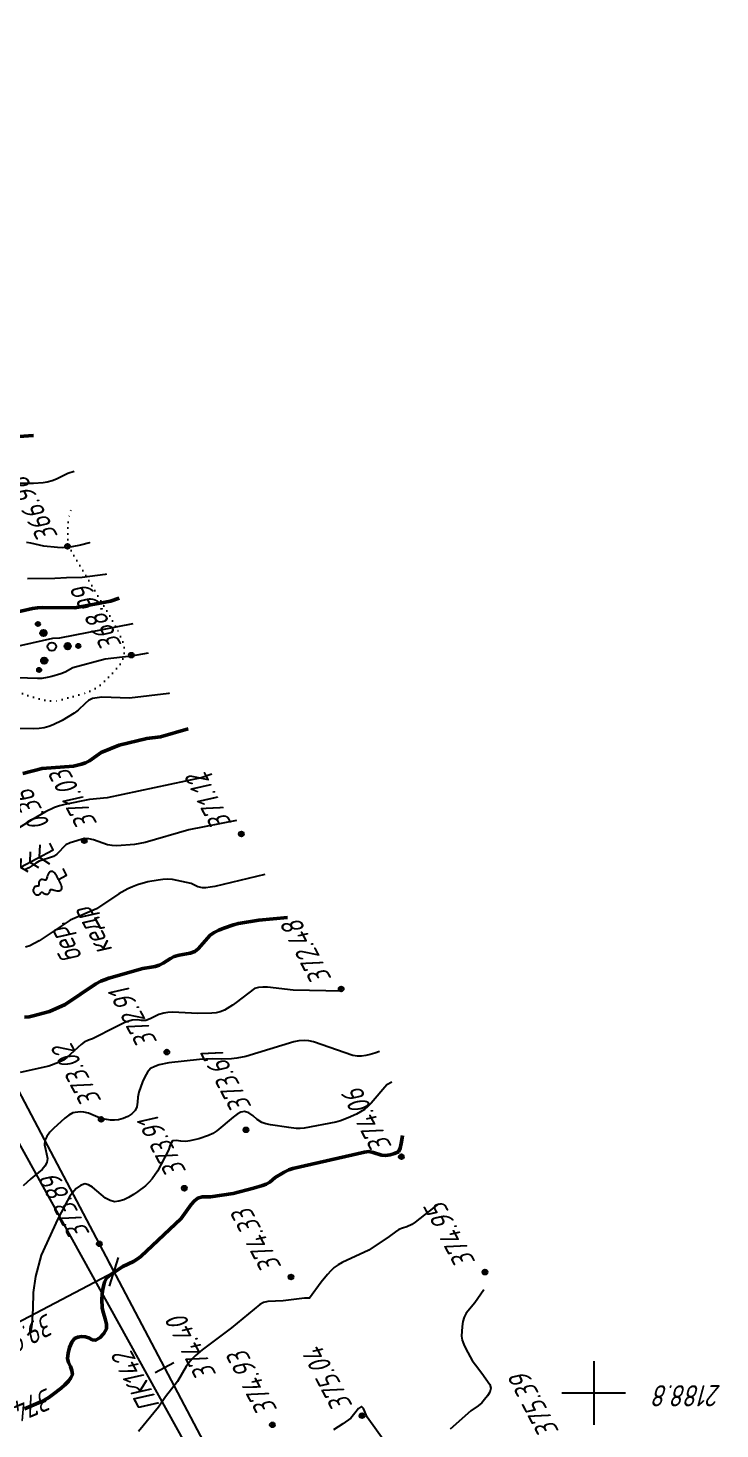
# Model space of a CAD drawing. Extents: x 1517348 to 1518464, y 2188576 to 2190606.
# Drawn here: x 1518293.5 to 1518423.8, y 2188793.2 to 2189057.1 of the extents above; entities that cross this region are included whole.
import ezdxf
from ezdxf.enums import TextEntityAlignment as Align

# ---------------------------------------------------------------- set-up
doc = ezdxf.new("R2010")
doc.units = 0
doc.linetypes.add('ИИDot', pattern=[1, 0, -1])
for name, color, linetype, lineweight in [('ИИ_ГЕОСЕТКА_025', 3, 'Continuous', 25), ('ИИ_КОНТУР_025', 7, 'ИИDot', 25), ('ИИ_ОТМЕТКА_025', 7, 'Continuous', 25), ('ИИ_ПИКЕТАЖ_025', 7, 'Continuous', 25), ('ИИ_РАЗМЕР_025', 7, 'Continuous', 25), ('ИИ_РЕЛЬЕФ_025', 34, 'Continuous', 25), ('ИИ_РЕЛЬЕФ_050', 34, 'Continuous', 50), ('ИИ_ТРАССА_ТРУБ_025', 7, 'Continuous', 25), ('ИИ_УГОДЬЯ_025', 7, 'Continuous', 25)]:
    doc.layers.add(name, color=color, linetype=linetype, lineweight=lineweight)
doc.styles.add('VNIPISIMPLEXCUR', font='simplex.shx', dxfattribs={"width": 0.8, "oblique": 15})
doc.dimstyles.new('ИИ-2000-м-dm$0', dxfattribs={"dimscale": 2, "dimtxt": 2.5, "dimasz": 2.5, "dimexe": 1.25, "dimexo": 0, "dimgap": 1, "dimtad": 1, "dimtoh": 1, "dimzin": 1, "dimdsep": 46, "dimtxsty": 'VNIPISIMPLEXCUR', "dimblk": 'OBLIQUE', "dimcen": 2.5, "dimaunit": 1, "dimadec": 4, "dimazin": 0, "dimtfac": 1, "dimtmove": 1, "dimatfit": 2, "dimfxl": 1, "dimarcsym": 0})
doc.dimstyles.new('ИИ-2000-м-dm$2', dxfattribs={"dimscale": 2, "dimtxt": 2.5, "dimasz": 2.5, "dimexe": 1.25, "dimexo": 0, "dimgap": 1, "dimtad": 2, "dimtoh": 1, "dimzin": 1, "dimdsep": 46, "dimtxsty": 'VNIPISIMPLEXCUR', "dimcen": 2.5, "dimaunit": 1, "dimazin": 0, "dimtfac": 1, "dimtmove": 1, "dimatfit": 2, "dimfxl": 1, "dimarcsym": 0})

# ---------------------------------------------------------------- blocks, each defined once
blk = doc.blocks.new('PICKET')
at = {"color": 0, "linetype": 'Continuous', "lineweight": 25}
for p, q in [((-0.2299999999999898, 0), (0.2299999999999898, 0)), ((0, 0.2299999999999898), (0, -0.2299999999999898))]:
    blk.add_line(p, q, dxfattribs=at)
blk.add_circle((0, 0), 0.23, dxfattribs=at)
at = {"color": 0, "linetype": 'Continuous', "style": 'VNIPISIMPLEXCUR', "oblique": 15, "width": 0.8}
blk.add_attdef('OTMETKA', (1.25, 0.3000000000000114), '', height=2, dxfattribs=at)
at = {"color": 8, "linetype": 'Continuous', "style": 'VNIPISIMPLEXCUR', "oblique": 15, "width": 0.8, "flags": 1}
blk.add_attdef('NOMER', (1.25, -2.699999999999989), '', height=2, dxfattribs=at)
blk = doc.blocks.new('ИИ053952')
at = {"linetype": 'Continuous', "lineweight": 25}
h = blk.add_hatch(color=0, dxfattribs=at)
edge = h.paths.add_edge_path()
edge.add_arc((-1.308630616908658, 2.130137532763825), 0.2, 0, 360)
h = blk.add_hatch(color=0, dxfattribs=at)
edge = h.paths.add_edge_path()
edge.add_arc((-0.7851783701452177, 1.278082519658284), 0.3, 0, 360)
h = blk.add_hatch(color=0, dxfattribs=at)
edge = h.paths.add_edge_path()
edge.add_arc((1.499441115229502, 0.04094315521868452), 0.3, 0, 360)
h = blk.add_hatch(color=0, dxfattribs=at)
edge = h.paths.add_edge_path()
edge.add_arc((2.49906852538254, 0.06823859203112193), 0.2, 0, 360)
h = blk.add_hatch(color=0, dxfattribs=at)
edge = h.paths.add_edge_path()
edge.add_arc((-0.7142627450842838, -1.319025674876968), 0.3, 0, 360)
h = blk.add_hatch(color=0, dxfattribs=at)
edge = h.paths.add_edge_path()
edge.add_arc((-1.190437908473882, -2.198376124794947), 0.2, 0, 360)
at = {"color": 0, "linetype": 'Continuous', "lineweight": 25}
for centre, radius in [((-1.308630616908658, 2.130137532763825), 0.2), ((-0.7851783701452177, 1.278082519658284), 0.3), ((0, 0), 0.4), ((1.499441115229502, 0.04094315521868452), 0.3), ((2.49906852538254, 0.06823859203112193), 0.2), ((-0.7142627450842838, -1.319025674876968), 0.3), ((-1.190437908473882, -2.198376124794947), 0.2)]:
    blk.add_circle(centre, radius, dxfattribs=at)
blk = doc.blocks.new('ИИ15001')
at = {"color": 0, "linetype": 'Continuous', "lineweight": 25}
blk.add_lwpolyline([(0, 1), (0, -1)], dxfattribs=at)
at = {"color": 0, "linetype": 'Continuous', "lineweight": 25, "style": 'VNIPISIMPLEXCUR', "oblique": 15, "width": 0.8}
blk.add_attdef('STATIONING', text='', height=2, dxfattribs=at).set_placement((0, 2), align=Align.CENTER)
at = {"color": 7, "linetype": 'Continuous', "lineweight": 25, "style": 'VNIPISIMPLEXCUR', "oblique": 15, "width": 0.8}
blk.add_attdef('HEIGHT', text='', height=2, dxfattribs=at).set_placement((0, -2), align=Align.TOP_CENTER)
blk = doc.blocks.new('ИИ053673А')
at = {"color": 0, "linetype": 'Continuous'}
blk.add_lwpolyline([(-1.349999999999966, 0.8750000000000284), (-1.220743217741159, 0.8756080887553992), (-1.00840020926077, 0.8782168807356356), (-0.8711916736365879, 0.8823746595689954), (-0.7356120939809045, 0.8906418129354279), (-0.623781048997472, 0.9067127492079408), (-0.5339249785259597, 0.9396175526892137), (-0.4442209673791808, 0.9996045198906813), (-0.3935774442817603, 1.070600264657173), (-0.3672361492490666, 1.151426594254559), (-0.3587897011553594, 1.231118472896327), (-0.3639299779769374, 1.294854392530993), (-0.3865168198930462, 1.378953432607318), (-0.4176789241068661, 1.445168600270307), (-0.4663440326780517, 1.515700676288759), (-0.5515436973380474, 1.610387730445467), (-0.6312615920025166, 1.692069664750392), (-0.7039012657447756, 1.766189593297327), (-0.7750506381673006, 1.841836455280827), (-0.8136670041352829, 1.889244753246885), (-0.8385640379490837, 1.929006643158857), (-0.8493633189428067, 1.967097262830549), (-0.8460485345570135, 1.991800742639469), (-0.8324477736436791, 2.01711514844618), (-0.8046255333663908, 2.049165111846548), (-0.7422204721092385, 2.115146318508522), (-0.670753319094274, 2.198204465518558), (-0.6176333072625653, 2.29000879391063), (-0.6047103795089299, 2.372132914612564), (-0.6137976869348165, 2.443568953883812), (-0.6411487135517007, 2.515301334592777), (-0.6783185089537653, 2.575456647107586), (-0.7168619073056846, 2.616981879101786), (-0.7537457310231162, 2.6459710991723), (-0.8022129916229233, 2.677633313849356), (-0.8548133724596312, 2.709259718047491), (-0.9415994938321148, 2.760079965589028), (-0.9867534425580402, 2.789113777764726), (-1.013958681893314, 2.812137531771413), (-1.026473864200142, 2.830795738574494), (-1.028979014269908, 2.845815753700549), (-1.025153031259691, 2.865486526086386), (-1.014755251772357, 2.889736235544291), (-0.9967374489532119, 2.927970005041431), (-0.9783288886537775, 2.967967027527294), (-0.9504992634967664, 3.034010410717542), (-0.936875881059251, 3.103270628392579), (-0.9383145236887742, 3.189856887864835), (-0.9520333069894207, 3.246864065597094), (-0.9872615009429069, 3.319179072215377), (-1.029658859829141, 3.376830963065402), (-1.065733125456546, 3.413852693615951), (-1.103799356345604, 3.444124517134014), (-1.168607927120348, 3.475881346327668), (-1.224726476009124, 3.489262622025706), (-1.279653464620679, 3.496363185705718), (-1.349999999999994, 3.5), (-1.420346535379309, 3.496363185705718), (-1.475273523990865, 3.489262622025706), (-1.53139207287964, 3.475881346327668), (-1.596200643654385, 3.444124517134014), (-1.634266874543442, 3.413852693615951), (-1.670341140170848, 3.376830963065402), (-1.712738499057082, 3.319179072215377), (-1.747966693010568, 3.246864065597094), (-1.761685476311214, 3.189856887864835), (-1.763124118940738, 3.103270628392579), (-1.749500736503222, 3.034010410717542), (-1.721671111346211, 2.967967027527294), (-1.703262551046777, 2.927970005041431), (-1.685244748227632, 2.889736235544291), (-1.674846968740297, 2.865486526086386), (-1.671020985730081, 2.845815753700549), (-1.673526135799847, 2.830795738574494), (-1.686041318106675, 2.812137531771413), (-1.713246557441948, 2.789113777764726), (-1.758400506167874, 2.760079965589028), (-1.845186627540357, 2.709259718047491), (-1.897787008377065, 2.677633313849356), (-1.946254268976872, 2.6459710991723), (-1.983138092694304, 2.616981879101786), (-2.021681491046223, 2.575456647107586), (-2.058851286448288, 2.515301334592777), (-2.086202313065172, 2.443568953883812), (-2.095289620491059, 2.372132914612564), (-2.082366692737423, 2.29000879391063), (-2.029246680905715, 2.198204465518558), (-1.95777952789075, 2.115146318508522), (-1.895374466633598, 2.049165111846548), (-1.86755222635631, 2.01711514844618), (-1.853951465442975, 1.991800742639469), (-1.850636681057182, 1.967097262830549), (-1.861435962050905, 1.929006643158857), (-1.886332995864706, 1.889244753246885), (-1.924949361832688, 1.841836455280827), (-1.996098734255213, 1.766189593297327), (-2.068738407997472, 1.692069664750392), (-2.148456302661941, 1.610387730445467), (-2.233655967321937, 1.515700676288759), (-2.282321075893122, 1.445168600270307), (-2.313483180106942, 1.378953432607318), (-2.336070022023051, 1.294854392530993), (-2.341210298844629, 1.231118472896327), (-2.332763850750922, 1.151426594254559), (-2.306422555718228, 1.070600264657173), (-2.255779032620808, 0.9996045198906813), (-2.166075021474029, 0.9396175526892137), (-2.076218951002517, 0.9067127492079408), (-1.964387906019084, 0.8906418129354279), (-1.828808326363401, 0.8823746595689954), (-1.691599790739218, 0.8782168807356356), (-1.47925678225883, 0.8756080887553992)], close=True, dxfattribs=at)
for points in [[(2.049999999999997, 3.095854811567278), (1.350000000000009, 3.5), (0.6500000000000199, 3.095854811567278)], [(1.350000000000009, 3.5), (1.350000000000009, 0), (2.049999999999997, 0)], [(2.350000000000009, 0.9226497308103774), (1.350000000000009, 1.5), (0.3500000000000085, 0.9226497308103774)], [(2.200000000000003, 2.009252271188814), (1.350000000000009, 2.5), (0.5000000000000142, 2.009252271188814)], [(-1.349999999999994, 0.8750000000000284), (-1.349999999999994, 0), (-0.6500000000000057, 0)]]:
    blk.add_lwpolyline(points, dxfattribs=at)
at = {"color": 0, "linetype": 'Continuous', "style": 'VNIPISIMPLEXCUR', "oblique": 15, "width": 0.8}
blk.add_attdef('RACE1', text='', height=2, dxfattribs=at).set_placement((-3.25, 2.25), align=Align.RIGHT)
blk.add_attdef('HEIGHT', (3, 2), '', height=2, dxfattribs=at)
blk.add_attdef('DISTANCE', text='', height=2, dxfattribs=at).set_placement((9.5, 1.75), align=Align.MIDDLE_LEFT)
blk.add_attdef('THICKNESS', text='', height=2, dxfattribs=at).set_placement((3, 1.5), align=Align.TOP_LEFT)
blk.add_attdef('RACE2', text='', height=2, dxfattribs=at).set_placement((-3.25, 1.25), align=Align.TOP_RIGHT)
blk = doc.blocks.new('*D23')
at = {"layer": 'Defpoints', "color": 0, "transparency": 16777216}
for p in [(1517433.621501465, 2190485.815147317), (1517814.440990922, 2189993.765485427), (1517710.22396593, 2189950.843444816), (1517583.524995303, 2189878.794785678), (1518412.378345602, 2188627.849851612)]:
    blk.add_point(p, dxfattribs=at)
at = {"layer": 'ИИ_РАЗМЕР_025', "color": 0, "lineweight": -2, "transparency": 16777216}
for p, q in [((1517701.869198599, 2189947.558260646), (1517694.819576247, 2189960.940495218)), ((1517709.197025908, 2189948.667662895), (1517701.869198599, 2189947.558260646))]:
    blk.add_line(p, q, dxfattribs=at)
blk.add_arc((1517718.097446287, 2189945.797025238), 9.351900528215149, 142.4771374304417, 181.7709000662602, dxfattribs=at)
at = {"layer": 'ИИ_РАЗМЕР_025', "color": 0, "transparency": 16777216}
for points in [[(1517710.250687985, 2189952.002795828), (1517711.11002611, 2189950.983327453), (1517713.738762169, 2189954.071076014)], [(1517709.396538201, 2189945.670653224), (1517708.103486539, 2189945.345391518), (1517709.725797489, 2189941.628867385)]]:
    blk.add_solid(points, dxfattribs=at)
at = {"layer": 'ИИ_РАЗМЕР_025', "color": 0, "transparency": 16777216, "insert": (1517695.120068084, 2189953.115974297), "char_height": 4, "attachment_point": 5, "rotation": 117.77979618591773, "style": 'VNIPISIMPLEXCUR'}
blk.add_mtext("88°41'", dxfattribs=at)
blk = doc.blocks.new('_Oblique')
at = {"color": 0, "linetype": 'ByBlock', "lineweight": -2}
blk.add_line((-0.5, -0.5), (0.5, 0.5), dxfattribs=at)
blk = doc.blocks.new('*D26')
at = {"layer": 'Defpoints', "color": 0, "transparency": 16777216}
for p in [(1518309.66557133, 2188822.828585264), (1518309.66557133, 2188822.828585264), (1518274.295508805, 2188804.196003237)]:
    blk.add_point(p, dxfattribs=at)
at = {"layer": 'ИИ_РАЗМЕР_025', "color": 0, "lineweight": -2, "transparency": 16777216}
for p, q in [((1518274.295508804, 2188804.196003238), (1518309.665571329, 2188822.828585264)), ((1518309.66557133, 2188822.828585264), (1518308.50038461, 2188825.040448712)), ((1518274.295508805, 2188804.196003237), (1518273.130322085, 2188806.407866686))]:
    blk.add_line(p, q, dxfattribs=at)
at = {"layer": 'ИИ_РАЗМЕР_025', "color": 0, "lineweight": -2, "transparency": 16777216, "xscale": 4, "yscale": 4, "zscale": 4}
for p, rotation in [((1518309.665571329, 2188822.828585264), 27.77979618591773), ((1518274.295508804, 2188804.196003238), 207.7797961859177)]:
    blk.add_blockref('_Oblique', p, dxfattribs=dict(at, rotation=rotation))
at = {"layer": 'ИИ_РАЗМЕР_025', "color": 0, "transparency": 16777216, "insert": (1518293.37876413, 2188810.858058114), "char_height": 4, "attachment_point": 5, "rotation": 207.77979618591772, "style": 'VNIPISIMPLEXCUR'}
blk.add_mtext('39.98', dxfattribs=at)
blk = doc.blocks.new('*D27')
at = {"layer": 'Defpoints', "color": 0, "transparency": 16777216}
for p in [(1517483.755288702, 2190304.733100993), (1518396.803185446, 2188657.416037757), (1518396.803185446, 2188657.416037757)]:
    blk.add_point(p, dxfattribs=at)
at = {"layer": 'ИИ_РАЗМЕР_025', "color": 0, "lineweight": -2, "transparency": 16777216}
for p, q in [((1517483.755288702, 2190304.733100992), (1517481.568697301, 2190303.521152955)), ((1517483.755288702, 2190304.733100992), (1518396.803185446, 2188657.416037756)), ((1518396.803185446, 2188657.416037756), (1518394.616594044, 2188656.20408972))]:
    blk.add_line(p, q, dxfattribs=at)
at = {"layer": 'ИИ_РАЗМЕР_025', "color": 0, "lineweight": -2, "transparency": 16777216, "xscale": 4, "yscale": 4, "zscale": 4}
for p, rotation in [((1517483.755288702, 2190304.733100992), 118.9980081626661), ((1518396.803185446, 2188657.416037756), 298.9980081626661)]:
    blk.add_blockref('_Oblique', p, dxfattribs=dict(at, rotation=rotation))
at = {"layer": 'ИИ_РАЗМЕР_025', "color": 0, "transparency": 16777216, "insert": (1517937.655327392, 2189479.620231731), "char_height": 4, "attachment_point": 5, "rotation": 118.9980081626661, "style": 'VNIPISIMPLEXCUR'}
blk.add_mtext('1883.43', dxfattribs=at)
blk = doc.blocks.new('ИИ05012')
at = {"color": 0, "linetype": 'Continuous', "lineweight": 25, "flags": 128}
for points in [[(0, 3), (0, -3)], [(-3, 0), (3, 0)]]:
    blk.add_lwpolyline(points, dxfattribs=at)

msp = doc.modelspace()

# ---------------------------------------------------------------- linework, layer by layer
at = {"layer": 'ИИ_КОНТУР_025', "linetype": 'ИИDot', "flags": 128}
msp.add_lwpolyline([(1518124.968804215, 2188958.889927783), (1518128.530484964, 2188958.862424457), (1518131.596609266, 2188958.66089516), (1518132.881358534, 2188958.495353237), (1518135.065792162, 2188958.092294644), (1518136.188598245, 2188957.96993757), (1518137.368984127, 2188957.919555246), (1518138.606949808, 2188957.941147671), (1518139.902495288, 2188958.034714845), (1518141.255620566, 2188958.200256767), (1518144.134610522, 2188958.747264858), (1518146.941625729, 2188959.510197197), (1518148.204782571, 2188959.945644427), (1518149.374372241, 2188960.417079032), (1518150.450394737, 2188960.924501012), (1518151.432850059, 2188961.467910366), (1518152.321738208, 2188962.047307095), (1518153.901583945, 2188963.256482875), (1518154.758083457, 2188963.77110233), (1518155.686557718, 2188964.206549561), (1518156.687006727, 2188964.562824568), (1518157.759430486, 2188964.839927351), (1518158.903828993, 2188965.03785791), (1518160.120202249, 2188965.156616246), (1518162.704095734, 2188965.246584682), (1518163.942061415, 2188965.397731655), (1518165.122447297, 2188965.649643276), (1518166.245253379, 2188966.002319545), (1518167.310479663, 2188966.455760464), (1518168.318126147, 2188967.00996603), (1518169.268192832, 2188967.664936245), (1518172.978491137, 2188970.903799945), (1518175.313291948, 2188973.177039535), (1518178.087497654, 2188976.05076626), (1518180.125493339, 2188978.311829897), (1518181.847908554, 2188979.558896973), (1518184.72012988, 2188979.767261526), (1518186.417509363, 2188979.936721356), (1518187.936524024, 2188980.131193797), (1518189.363987173, 2188980.095002805), (1518190.991485529, 2188979.939553291), (1518194.459354942, 2188979.907841031), (1518197.79898329, 2188979.93663093), (1518199.591154537, 2188979.853859968), (1518201.397720734, 2188979.605547085), (1518203.218681881, 2188979.191692279), (1518205.054037977, 2188978.61229555), (1518206.903789024, 2188977.8673569), (1518208.76793502, 2188976.956876326), (1518210.646475966, 2188975.88085383), (1518212.539411861, 2188974.639289412), (1518214.378366695, 2188973.311355295), (1518216.094964456, 2188971.976223703), (1518217.689205144, 2188970.633894637), (1518219.161088759, 2188969.284368095), (1518220.5106153, 2188967.927644079), (1518221.737784769, 2188966.563722588), (1518222.842597164, 2188965.192603621), (1518223.825052486, 2188963.81428718), (1518224.645564624, 2188962.443168214), (1518225.264547464, 2188961.093641672), (1518225.682001007, 2188959.765707555), (1518225.897925254, 2188958.459365863), (1518225.912320204, 2188957.174616595), (1518225.725185857, 2188955.911459752), (1518225.336522213, 2188954.669895334), (1518224.746329272, 2188953.449923341), (1518222.835399689, 2188949.951950545), (1518221.248356476, 2188946.713086845), (1518220.37026454, 2188944.697793877), (1518220.039180695, 2188943.754924667), (1518219.852046348, 2188942.884030205), (1518219.808861499, 2188942.085110492), (1518219.909626147, 2188941.358165529), (1518220.154340293, 2188940.703195313), (1518220.543003937, 2188940.120199848), (1518221.075617079, 2188939.609179131), (1518221.752179719, 2188939.170133162), (1518222.569093118, 2188938.828253105), (1518223.522758541, 2188938.608730121), (1518224.613175987, 2188938.51156421), (1518225.840345455, 2188938.536755372), (1518227.204266947, 2188938.684303607), (1518228.704940461, 2188938.954208916), (1518230.342365998, 2188939.346471297), (1518233.948300917, 2188940.451283692), (1518237.547038361, 2188941.718039273), (1518241.059406107, 2188943.099954451), (1518244.485404154, 2188944.597029228), (1518252.499792442, 2188948.498060618), (1518259.384928164, 2188951.999175551), (1518261.058543494, 2188952.21365261), (1518262.462129683, 2188952.24056359), (1518263.615134966, 2188952.081888079), (1518265.173256713, 2188951.623421915), (1518266.88434241, 2188950.889076456), (1518268.983180024, 2188949.75179566), (1518271.547587679, 2188948.166265821), (1518273.528589311, 2188946.773540586), (1518275.453562314, 2188945.244874696), (1518278.237191452, 2188942.747298757), (1518284.17797333, 2188937.011582799), (1518285.312324923, 2188936.022681623), (1518286.45823801, 2188935.113745494), (1518287.61571259, 2188934.284774411), (1518288.784748663, 2188933.535768373), (1518289.965346229, 2188932.866727383), (1518291.157505289, 2188932.277651439), (1518292.361225842, 2188931.768540542), (1518294.61658976, 2188930.984882934), (1518296.544676316, 2188930.510423607), (1518297.385990582, 2188930.3891433), (1518298.145485508, 2188930.345162563), (1518298.823161094, 2188930.378481396), (1518299.970851318, 2188930.638367987), (1518304.152078084, 2188931.837844488), (1518305.480751143, 2188932.365613909), (1518306.58530969, 2188932.989341156), (1518307.563581337, 2188933.769444375), (1518309.171505034, 2188935.361637367), (1518310.576660173, 2188936.965825403), (1518310.951961178, 2188937.531356137), (1518311.245443055, 2188938.099552385), (1518311.457105803, 2188938.670414147), (1518311.586949424, 2188939.243941423), (1518311.634973917, 2188939.820134214), (1518311.601179281, 2188940.398992519), (1518311.485565518, 2188940.980516339), (1518311.261017303, 2188941.653257327), (1518310.403771549, 2188943.538045777), (1518309.002326695, 2188946.141909523), (1518305.879786104, 2188951.395971322), (1518302.156862522, 2188957.595627971), (1518301.014170647, 2188959.772132169), (1518300.947463986, 2188960.026540562), (1518300.946018661, 2188963.517632398), (1518301.228234189, 2188965.169223882), (1518301.702876848, 2188966.678828406)], dxfattribs=at)
at = {"layer": 'ИИ_РЕЛЬЕФ_025'}
for points, elevation in [([(1518302.171630769, 2188973.550869231), (1518300.96408, 2188973.17208), (1518298.793185577, 2188972.148175), (1518297.993542225, 2188971.842013642), (1518297.060878084, 2188971.597347823), (1518296.287830624, 2188971.472279234), (1518294.504045561, 2188971.33202626), (1518286.136437908, 2188971.340784314)], 366.5), ([(1518305.12634498, 2188960.180089707), (1518305.033385307, 2188960.149052163), (1518303.312531034, 2188959.681338227), (1518301.708018337, 2188959.359316639), (1518300.949390079, 2188959.252940476), (1518299.949917978, 2188959.193815254), (1518299.031804202, 2188959.236573517), (1518296.416934286, 2188959.539505714), (1518293.988154581, 2188960.084754479), (1518293.186475023, 2188960.175710273)], 367), ([(1518308.244988019, 2188954.259997735), (1518308.0106375, 2188954.18691875), (1518303.6366, 2188953.591), (1518300.726684127, 2188953.561904762), (1518298.528823529, 2188953.403529412), (1518293.390769231, 2188953.384161538)], 367.5), ([(1518313.190281264, 2188944.872392139), (1518299.364853291, 2188942.189295083), (1518298.070476191, 2188942.088661905), (1518285.779850407, 2188939.364524887)], 368.5), ([(1518316.083666864, 2188939.379904333), (1518312.903277922, 2188938.811009091), (1518307.995474364, 2188938.252945455), (1518301.912713333, 2188936.562053334), (1518300.448193917, 2188935.7983386), (1518299.644179105, 2188935.456517911), (1518297.966661753, 2188934.951061792), (1518297.035913042, 2188934.752112465), (1518296.035, 2188934.600484616), (1518295.215201958, 2188934.553980236), (1518291.458440878, 2188934.725966853)], 369), ([(1518320.075458455, 2188931.802322334), (1518319.9808375, 2188931.7740625), (1518312.572174026, 2188930.856463636), (1518307.346223606, 2188931.042595237), (1518306.451922422, 2188930.956505449), (1518305.573411111, 2188930.798888889), (1518304.870969167, 2188930.408837782), (1518304.220306824, 2188929.863603456), (1518302.904230454, 2188928.601836885), (1518302.153771186, 2188928.032430509), (1518299.884128742, 2188926.674141923), (1518298.217269878, 2188925.857170606), (1518297.370368911, 2188925.527263017), (1518296.529001429, 2188925.272857143), (1518295.534063842, 2188925.148968141), (1518294.488706347, 2188925.08975077), (1518291.469072891, 2188925.150611822)], 369.5), ([(1518328.101842323, 2188916.565910178), (1518326.0339, 2188915.8685), (1518308.361818182, 2188912.127768182), (1518305.051522045, 2188911.808143035), (1518300.36614671, 2188910.865256953), (1518299.413211459, 2188910.595296952), (1518298.445737705, 2188910.250736066), (1518296.77335016, 2188909.472400118), (1518294.200431947, 2188907.974766635), (1518289.872642991, 2188905.275554177)], 370.5), ([(1518332.70793218, 2188907.822211319), (1518323.751664706, 2188906.049488235), (1518315.513602582, 2188903.665986262), (1518313.507854478, 2188903.292950811), (1518310.161222372, 2188903.043799782), (1518309.295625862, 2188903.08872069), (1518308.446854047, 2188903.255431946), (1518305.782411505, 2188904.172598138), (1518304.924173684, 2188904.394972323), (1518304.115533407, 2188904.464493226), (1518301.383055828, 2188903.629288089), (1518300.574921761, 2188903.230160206), (1518298.859028921, 2188901.518492953), (1518298.246134365, 2188901.058756732), (1518295.584415756, 2188900.185285835), (1518294.918866272, 2188899.812049526), (1518293.620398775, 2188898.933841418), (1518292.970464235, 2188898.584494588)], 371), ([(1518338.075645128, 2188897.632730208), (1518328.658688839, 2188895.421900089), (1518327.763002626, 2188895.265771738), (1518326.965472683, 2188895.174833361), (1518326.290638078, 2188895.16538245), (1518325.465105882, 2188895.334282933), (1518324.207454911, 2188895.933367365), (1518320.69108827, 2188896.703598234), (1518319.742332682, 2188896.754101465), (1518318.862018406, 2188896.713061932), (1518317.936008802, 2188896.614952914), (1518316.00490738, 2188896.257475193), (1518314.065035962, 2188895.701565829), (1518313.128063861, 2188895.355417257), (1518312.263712083, 2188894.966653768), (1518310.565216025, 2188893.99534987), (1518306.377712679, 2188891.190301674), (1518301.371874346, 2188889.066554234), (1518295.565652113, 2188885.152723544), (1518293.800753333, 2188884.242766667), (1518292.978480977, 2188883.959417307)], 371.5), ([(1518352.61591, 2188875.655), (1518343.375624464, 2188875.896449229), (1518338.570502744, 2188876.409192326), (1518337.679263577, 2188876.413594178), (1518336.843852551, 2188876.339478619), (1518336.078226703, 2188876.167216294), (1518332.624936283, 2188873.566423388), (1518331.950758916, 2188873.023086114), (1518330.476641669, 2188872.121689626), (1518329.638725941, 2188871.770318124), (1518328.886693522, 2188871.617953231), (1518328.053324444, 2188871.545690829), (1518325.413782943, 2188871.46622218), (1518320.680198665, 2188871.695217703), (1518319.812076683, 2188871.664098209), (1518319.016, 2188871.56247), (1518318.08046463, 2188871.266856212), (1518316.450786768, 2188870.439384195), (1518315.666782353, 2188870.173156863), (1518314.843516118, 2188870.164731798), (1518314.046185561, 2188870.280379953), (1518313.100529272, 2188870.223833996), (1518312.437584435, 2188870.032355224), (1518311.69363121, 2188869.746832302), (1518310.027506305, 2188868.968889325), (1518305.578664687, 2188866.694877357), (1518304.840310808, 2188866.432572402), (1518304.030569805, 2188866.044789035), (1518303.473014523, 2188865.626393967), (1518300.796002253, 2188863.167481002), (1518300.149090909, 2188862.697878788), (1518299.214511493, 2188862.222827183), (1518297.387491039, 2188861.546443932), (1518291.984717437, 2188860.331599943)], 372.5), ([(1518359.662349404, 2188864.341927735), (1518358.75299471, 2188863.992703891), (1518357.88452426, 2188863.72395404), (1518357.056938053, 2188863.535678178), (1518356.270236089, 2188863.427876306), (1518355.52441837, 2188863.400548425), (1518354.627145908, 2188863.534179924), (1518347.250572995, 2188866.106780133), (1518346.334426471, 2188866.299239124), (1518345.446425624, 2188866.383894459), (1518344.475322711, 2188866.3307561), (1518343.537837421, 2188866.148855424), (1518334.471258781, 2188863.38408517), (1518332.792207692, 2188863.0352), (1518331.799423711, 2188862.927811233), (1518329.941887697, 2188862.896576489), (1518328.112803226, 2188862.906129032), (1518325.754925, 2188862.805025), (1518320.000316643, 2188862.204794214), (1518318.18151622, 2188861.814693089), (1518317.333731359, 2188861.513288963), (1518316.543577433, 2188861.112408727), (1518315.952094235, 2188860.437216626), (1518315.44724286, 2188859.565655823), (1518315.017555017, 2188858.587773335), (1518314.337796763, 2188856.673231353), (1518314.144233939, 2188855.738439997), (1518314.073032804, 2188854.79509735), (1518313.959718036, 2188853.915357118), (1518313.639814314, 2188853.171373006), (1518313.03429895, 2188852.571588533), (1518312.242405848, 2188852.080083492), (1518311.369594111, 2188851.705943744), (1518310.521322844, 2188851.458255151), (1518309.772832302, 2188851.398964528), (1518309.021372869, 2188851.381052761), (1518308.258446575, 2188851.48279666), (1518307.488599353, 2188851.630774399), (1518306.607386921, 2188851.908774202), (1518304.818018909, 2188852.677650958), (1518303.99920954, 2188852.902677545), (1518303.261082058, 2188852.930329425), (1518301.892004357, 2188852.733316274), (1518301.125172834, 2188852.341423027), (1518300.376314139, 2188851.779116528), (1518298.266358624, 2188849.8297787), (1518297.583898179, 2188849.091896859), (1518297.012492505, 2188848.314470225), (1518296.637600385, 2188847.518138846), (1518296.570998865, 2188846.726033256), (1518296.733715241, 2188845.880404734), (1518296.96776915, 2188845.017998273), (1518297.095064742, 2188844.180210801), (1518297.017968123, 2188843.389831506), (1518296.651366227, 2188842.71831497), (1518296.101726739, 2188842.089127951), (1518295.430062189, 2188841.488160608), (1518293.964708028, 2188840.314445603), (1518292.569418024, 2188839.012725503)], 373), ([(1518361.999542857, 2188858.551160714), (1518361.054682609, 2188858.011391304), (1518358.094757147, 2188854.556186306), (1518357.472105319, 2188853.946359554), (1518356.821342317, 2188853.410979195), (1518356.090665865, 2188852.925126548), (1518355.313397535, 2188852.494065043), (1518353.727093748, 2188851.784667845), (1518352.278447982, 2188851.259492389), (1518351.396226561, 2188851.021666192), (1518345.439206975, 2188849.88085882), (1518344.721995187, 2188849.807534895), (1518343.93334798, 2188849.815142806), (1518342.565827375, 2188849.967424157), (1518339.090159344, 2188850.501530362), (1518338.268646186, 2188850.688264286), (1518337.504017647, 2188850.938847059), (1518336.628683281, 2188851.483787539), (1518335.848780701, 2188852.188191292), (1518335.060102299, 2188852.734064331), (1518334.207137742, 2188853.034009525), (1518333.547367532, 2188852.882493325), (1518332.844575625, 2188852.502974756), (1518332.108713467, 2188851.957145731), (1518329.033591263, 2188849.344563327), (1518328.281649554, 2188848.892560714), (1518327.415596972, 2188848.504154546), (1518325.636663315, 2188847.876621495), (1518323.952710216, 2188847.464711138), (1518323.205383333, 2188847.345833333), (1518322.229647243, 2188847.399011788), (1518321.346951541, 2188847.562981568), (1518320.663904891, 2188847.471801206), (1518320.205882381, 2188846.710247186), (1518319.915076807, 2188845.734991051), (1518317.822825101, 2188841.774382371), (1518316.849223142, 2188840.336420966), (1518316.294051542, 2188839.671856052), (1518315.558580488, 2188839.016097853), (1518314.154750417, 2188837.95422846), (1518313.306587175, 2188837.374117697), (1518312.406454773, 2188836.834091732), (1518311.48850044, 2188836.388802199), (1518310.58687141, 2188836.092900728), (1518309.735714916, 2188836.001038956), (1518308.90625229, 2188836.212103318), (1518308.055057187, 2188836.710318669), (1518305.57090578, 2188838.751743461), (1518304.832609531, 2188839.222435575), (1518304.172495185, 2188839.392215084), (1518303.322383054, 2188839.050884182), (1518302.55332579, 2188838.482931407), (1518301.838610438, 2188837.677764481), (1518301.346353092, 2188837.032077893), (1518300.875893758, 2188836.264463289), (1518299.066716466, 2188832.787578147), (1518295.93170598, 2188825.928720501), (1518294.859754066, 2188821.909580671), (1518294.434844895, 2188818.918254833), (1518294.391474892, 2188815.845940678), (1518294.203197724, 2188812.951664294), (1518294.072957345, 2188812.079637621), (1518293.824624647, 2188811.369892158), (1518293.347873677, 2188810.792882878)], 373.5), ([(1518370.738333249, 2188835.629443736), (1518366.388546202, 2188832.132059512), (1518365.707677778, 2188831.697777778), (1518364.815606577, 2188831.301273082), (1518364.010951109, 2188831.05646964), (1518363.2659, 2188830.754), (1518362.641628966, 2188830.344511651), (1518361.4939, 2188829.428), (1518357.66524, 2188826.872093333), (1518352.638964189, 2188824.57945498), (1518351.865251009, 2188824.114482031), (1518351.13908028, 2188823.587951068), (1518350.462288291, 2188822.98500115), (1518349.833851438, 2188822.319440956), (1518348.677407626, 2188820.858283838), (1518346.453791022, 2188817.820381399), (1518345.548011908, 2188817.832177002), (1518341.520608445, 2188817.327342341), (1518338.599919446, 2188817.209978161), (1518337.773597468, 2188817.018132285), (1518337.08746987, 2188816.630526611), (1518331.753864018, 2188812.259856927), (1518326.243827326, 2188808.118760477), (1518324.93454018, 2188806.962669269), (1518324.379275, 2188806.394778365), (1518323.770478183, 2188805.668174776), (1518323.264285316, 2188804.952055483), (1518321.581527016, 2188802.122525965), (1518319.375455556, 2188799.283333333), (1518318.0199, 2188797.334615385), (1518314.2914, 2188792.721428571)], 374.5), ([(1518379.274703673, 2188819.424928699), (1518377.617114286, 2188816.985785714), (1518375.991005685, 2188815.004161219), (1518375.586995614, 2188814.275253509), (1518375.336480551, 2188813.43581551), (1518375.216184105, 2188812.533627297), (1518375.065354545, 2188810.690036363), (1518375.237759342, 2188809.931250324), (1518375.526383607, 2188809.132981448), (1518375.895039161, 2188808.323949387), (1518377.119311765, 2188806.119470588), (1518377.699851809, 2188805.250519113), (1518378.897592308, 2188803.736153846), (1518380.408997998, 2188801.589409699), (1518380.591552204, 2188800.879072327), (1518380.418900262, 2188800.155596839), (1518379.994783364, 2188799.418249218), (1518379.445603879, 2188798.718897139), (1518378.897764177, 2188798.109408276), (1518378.258587462, 2188797.550680394), (1518376.867975518, 2188796.632934896), (1518372.962444329, 2188793.18133984)], 375), ([(1518360.832611275, 2188790.499379046), (1518357.33301323, 2188795.392801767), (1518356.661982451, 2188797.031035564), (1518356.253266667, 2188797.436666667), (1518355.690976734, 2188797.059507533), (1518355.034321525, 2188796.149308896), (1518354.228674016, 2188795.24597037), (1518352.735146028, 2188794.141398717), (1518351.861066716, 2188793.572163479), (1518350.95729526, 2188793.049918249)], 375)]:
    msp.add_lwpolyline(points, dxfattribs=dict(at, elevation=elevation))
at = {"layer": 'ИИ_РЕЛЬЕФ_050'}
for points, elevation in [([(1518294.507605511, 2188980.337547135), (1518279.785612245, 2188979.368877551)], 366), ([(1518310.645831166, 2188949.702498828), (1518309.018834884, 2188949.181860465), (1518302.247692308, 2188947.868230769), (1518296.13167914, 2188947.957290222), (1518295.22173913, 2188947.899665217), (1518294.312666514, 2188947.760841058), (1518287.630918987, 2188946.232025316)], 368), ([(1518323.599031417, 2188925.113555538), (1518318.4339625, 2188923.5709375), (1518315.827630769, 2188923.267730769), (1518310.593867143, 2188922.029292857), (1518307.261122222, 2188920.61), (1518305.028721882, 2188919.094958836), (1518304.305571111, 2188918.703777778), (1518303.543675664, 2188918.4246726), (1518302.0532, 2188918.0472), (1518296.12007, 2188917.644), (1518292.490075, 2188916.675)], 370), ([(1518342.336547358, 2188889.544297908), (1518336.906667492, 2188889.06407581), (1518333.091365613, 2188888.446065018), (1518332.164471043, 2188888.202461517), (1518330.308282192, 2188887.556241971), (1518329.400456816, 2188887.166072107), (1518328.539781354, 2188886.723471351), (1518327.751483718, 2188886.222646579), (1518325.524426908, 2188883.644209116), (1518324.891289287, 2188883.157443541), (1518323.978113569, 2188882.806164615), (1518321.94981615, 2188882.486523818), (1518321.010914286, 2188882.235776191), (1518320.264934545, 2188881.847923315), (1518318.89713918, 2188880.922179393), (1518318.18192, 2188880.55802), (1518317.427305666, 2188880.341068789), (1518316.653845269, 2188880.183512673), (1518315.085669807, 2188879.935386473), (1518308.660017758, 2188878.122825509), (1518307.868111444, 2188877.83772935), (1518307.154982615, 2188877.536283892), (1518306.211664019, 2188877.029982964), (1518300.466, 2188873.159), (1518297.530728291, 2188871.85232493), (1518294.415846147, 2188871.000776995), (1518293.655, 2188870.8625), (1518292.803276638, 2188870.785409271)], 372), ([(1518363.973794301, 2188848.470507052), (1518363.888175518, 2188848.014960982), (1518363.752650872, 2188847.001760109), (1518363.560523472, 2188846.094336281), (1518363.207572871, 2188845.437234359), (1518362.47792894, 2188845.067568025), (1518361.657302886, 2188844.857532302), (1518360.805597186, 2188844.706161432), (1518360.047643319, 2188844.804577535), (1518358.443419775, 2188845.30669555), (1518357.631760784, 2188845.440968886), (1518356.794738957, 2188845.375085093), (1518343.329257472, 2188842.265439905), (1518342.586185222, 2188842.02491967), (1518341.675515591, 2188841.584864268), (1518340.030691596, 2188840.564997504), (1518338.970626024, 2188839.722470806), (1518338.276079005, 2188839.317618628), (1518337.604293533, 2188839.046047159), (1518335.901175151, 2188838.538770993), (1518332.063481462, 2188837.567258791), (1518327.818774436, 2188836.951364082), (1518326.234880218, 2188836.92859498), (1518325.457389977, 2188836.694950361), (1518324.811431204, 2188836.18955273), (1518324.180315478, 2188835.455957906), (1518322.312413524, 2188832.863978243), (1518314.679208128, 2188825.700164509), (1518314.003618522, 2188825.182411415), (1518313.32917782, 2188824.764583103), (1518311.333838462, 2188823.785476923), (1518308.870122036, 2188822.182316188), (1518308.268304586, 2188821.577668863), (1518307.874500435, 2188820.854134749), (1518307.65049892, 2188820.076228521), (1518307.500925067, 2188819.246173935), (1518307.407752088, 2188818.477220443), (1518307.372843515, 2188817.663246869), (1518307.447984868, 2188815.971503129), (1518307.662019217, 2188814.986135766), (1518307.99819905, 2188813.954335264), (1518308.25646624, 2188812.959763228), (1518308.236762659, 2188812.086081266), (1518307.750310162, 2188811.159866975), (1518306.980046228, 2188810.358580209), (1518306.175986882, 2188809.917610134), (1518305.548335867, 2188810.010277329), (1518304.897473119, 2188810.350421159), (1518304.237624615, 2188810.577889159), (1518303.537151232, 2188810.608186407), (1518302.847934373, 2188810.479983843), (1518302.215965049, 2188810.223071286), (1518301.703049351, 2188809.545946697), (1518301.280963187, 2188808.569552921), (1518300.990388515, 2188807.487594169), (1518300.872007293, 2188806.493774651), (1518301.097971362, 2188805.730138397), (1518301.437863799, 2188804.976952668), (1518301.693923644, 2188804.234224063), (1518301.815528843, 2188803.484633413), (1518301.538407433, 2188802.856695179), (1518301.054749046, 2188802.198848496), (1518300.417182032, 2188801.530776963), (1518299.678334747, 2188800.872164177), (1518298.107312757, 2188799.662049236), (1518297.380394757, 2188799.149914277), (1518296.64973486, 2188798.696738241), (1518295.896529318, 2188798.313801112), (1518292.808554996, 2188797.016182286)], 374)]:
    msp.add_lwpolyline(points, dxfattribs=dict(at, elevation=elevation))
at = {"layer": 'ИИ_ТРАССА_ТРУБ_025', "color": 4}
msp.add_lwpolyline([(1518412.378345602, 2188627.849851611), (1517433.621501464, 2190485.815147317)], dxfattribs=at)
msp.add_lwpolyline([(1518412.378345602, 2188627.849851611), (1517433.621501464, 2190485.815147317)], dxfattribs=at)

# ---------------------------------------------------------------- block references
at = {"layer": 'ИИ_ГЕОСЕТКА_025', "xscale": 2, "yscale": 2, "zscale": 2}
msp.add_blockref('ИИ05012', (1518400, 2188800), dxfattribs=at)
at = {"layer": 'ИИ_ОТМЕТКА_025', "xscale": 2, "yscale": 2, "zscale": 2, "rotation": 117.7797222222222}
for p, values in [((1518300.9001, 2188959.48, 366.98), {'OTMETKA': '366.98'}), ((1518312.9099, 2188938.9701, 368.99), {'OTMETKA': '368.99'}), ((1518333.64, 2188905.3, 371.12), {'OTMETKA': '371.12'}), ((1518352.4199, 2188876.1, 372.48), {'OTMETKA': '372.48'}), ((1518319.59, 2188864.2001, 372.91), {'OTMETKA': '372.91'}), ((1518363.7742823, 2188844.4849868, 374.06), {'OTMETKA': '374.06'}), ((1518306.899350436, 2188828.079677456, 373.89), {'OTMETKA': '373.89'}), ((1518342.98604126, 2188821.82281693, 374.33), {'OTMETKA': '374.33'}), ((1518379.5099, 2188822.75, 374.95), {'OTMETKA': '374.95'}), ((1518356.36, 2188795.69, 375.04), {'OTMETKA': '375.04'}), ((1518395.2499, 2188790.81, 375.39), {'OTMETKA': '375.39'})]:
    msp.add_blockref('PICKET', p, dxfattribs=at).add_auto_attribs(values)
at = {"layer": 'ИИ_ОТМЕТКА_025'}
ref = msp.add_blockref('PICKET', (1518304.05937409, 2188904.02387424, 371.03), dxfattribs=dict(at, xscale=2, yscale=2, zscale=2, rotation=117.7797222222222))
ref.add_attrib('OTMETKA', '371.03', (1518306.585039389, 2188907.261681408, 371.03), dxfattribs={"layer": '0', "color": 0, "linetype": 'Continuous', "height": 4.000000000000001, "rotation": 117.7797222245429, "style": 'VNIPISIMPLEXCUR', "oblique": 14.99999999999939, "width": 0.7999999999999998})
ref = msp.add_blockref('PICKET', (1518307.2399, 2188851.52, 373.02), dxfattribs=dict(at, xscale=2, yscale=2, zscale=2, rotation=117.7797222222222))
ref.add_attrib('OTMETKA', '373.02', (1518307.379654918, 2188855.037332183, 373.02), dxfattribs={"layer": '0', "color": 0, "linetype": 'Continuous', "height": 4, "rotation": 117.7797222245429, "style": 'VNIPISIMPLEXCUR', "oblique": 15, "width": 0.8})
ref = msp.add_blockref('PICKET', (1518334.50670291, 2188849.55725214, 373.67), dxfattribs=dict(at, xscale=2, yscale=2, zscale=2, rotation=117.7797222222222))
ref.add_attrib('OTMETKA', '373.67', (1518335.644076215, 2188853.906876461, 373.67), dxfattribs={"layer": '0', "color": 0, "linetype": 'Continuous', "height": 4.000000000000001, "rotation": 117.7797222245429, "style": 'VNIPISIMPLEXCUR', "oblique": 14.99999999999939, "width": 0.7999999999999998})
ref = msp.add_blockref('PICKET', (1518322.90024124, 2188838.54970377, 373.91), dxfattribs=dict(at, xscale=2, yscale=2, zscale=2, rotation=117.7797222222222))
ref.add_attrib('OTMETKA', '373.91', (1518323.357436017, 2188841.752472837, 373.91), dxfattribs={"layer": '0', "color": 0, "linetype": 'Continuous', "height": 4.000000000000001, "rotation": 117.7797222245429, "style": 'VNIPISIMPLEXCUR', "oblique": 14.99999999999939, "width": 0.7999999999999998})
ref = msp.add_blockref('PICKET', (1518339.4799, 2188793.9701, 374.93), dxfattribs=dict(at, xscale=2, yscale=2, zscale=2, rotation=117.7797222222222))
ref.add_attrib('OTMETKA', '374.93', (1518340.508550334, 2188796.838467398, 374.93), dxfattribs={"layer": '0', "color": 0, "linetype": 'Continuous', "height": 4, "rotation": 117.7797222245429, "style": 'VNIPISIMPLEXCUR', "oblique": 15, "width": 0.8})
at = {"layer": 'ИИ_ПИКЕТАЖ_025', "color": 4}
ref = msp.add_blockref('ИИ15001', (1518319.163408064, 2188804.798927387, 374.4), dxfattribs=dict(at, xscale=2, yscale=2, zscale=2, rotation=117.7798))
ref.add_attrib('STATIONING', 'ПК142', dxfattribs={"layer": '0', "color": 0, "linetype": 'Continuous', "lineweight": 25, "height": 3.999999999999999, "rotation": 117.7797999896552, "style": 'VNIPISIMPLEXCUR', "oblique": 15.00000000000011, "width": 0.8}).set_placement((1518315.624426672, 2188802.934628401), align=Align.CENTER)
ref.add_attrib('HEIGHT', '374.40', dxfattribs={"layer": '0', "color": 7, "linetype": 'Continuous', "lineweight": 25, "height": 3.999999999999999, "rotation": 117.7797999896552, "style": 'VNIPISIMPLEXCUR', "oblique": 15.00000000000011, "width": 0.8}).set_placement((1518322.468628384, 2188807.343011053), align=Align.TOP_CENTER)
at = {"layer": 'ИИ_УГОДЬЯ_025', "xscale": 2, "yscale": 2, "zscale": 2}
msp.add_blockref('ИИ053952', (1518297.933668635, 2188940.589326394), dxfattribs=at)
at = {"layer": 'ИИ_УГОДЬЯ_025'}
ref = msp.add_blockref('ИИ053673А', (1518299.475767902, 2188899.936249088), dxfattribs=dict(at, xscale=2, yscale=2, zscale=2, rotation=117.7797222222222))
ref.add_attrib('RACE1', 'бер.', dxfattribs={"layer": '0', "color": 0, "linetype": 'Continuous', "height": 4, "rotation": 117.7797222274936, "style": 'VNIPISIMPLEXCUR', "oblique": 15, "width": 0.8}).set_placement((1518300.211490794, 2188888.924744916), align=Align.RIGHT)
ref.add_attrib('RACE2', 'кедр', dxfattribs={"layer": '0', "color": 0, "linetype": 'Continuous', "height": 4, "rotation": 117.7797222274936, "style": 'VNIPISIMPLEXCUR', "oblique": 15, "width": 0.8}).set_placement((1518301.533936939, 2188889.954267965), align=Align.TOP_RIGHT)
ref.add_attrib('HEIGHT', '26', (1518290.61657989, 2188906.171868557), dxfattribs={"layer": '0', "color": 0, "linetype": 'Continuous', "height": 4, "rotation": 117.7797222274936, "style": 'VNIPISIMPLEXCUR', "oblique": 15, "width": 0.8})
ref.add_attrib('THICKNESS', '0.36', dxfattribs={"layer": '0', "color": 0, "linetype": 'Continuous', "height": 4, "rotation": 117.7797222274936, "style": 'VNIPISIMPLEXCUR', "oblique": 15, "width": 0.8}).set_placement((1518294.20826091, 2188905.183934802), align=Align.TOP_LEFT)
ref.add_attrib('DISTANCE', '4', dxfattribs={"layer": '0', "color": 0, "linetype": 'Continuous', "height": 4, "rotation": 117.7797222274936, "style": 'VNIPISIMPLEXCUR', "oblique": 15, "width": 0.8}).set_placement((1518286.633278682, 2188915.236946404), align=Align.MIDDLE_LEFT)

# ---------------------------------------------------------------- texts
at = {"layer": 'ИИ_ГЕОСЕТКА_025', "color": 7, "style": 'VNIPISIMPLEXCUR', "oblique": 15, "width": 0.8}
msp.add_text('2188.8', height=4, rotation=180, dxfattribs=at).set_placement((1518424.006747793, 2188801.458020813))
at = {"layer": 'ИИ_РЕЛЬЕФ_025', "style": 'VNIPISIMPLEXCUR', "oblique": 15, "width": 0.8}
msp.add_text('374', height=4, rotation=202.7929661776956, dxfattribs=at).set_placement((1518294.646012128, 2188797.788312724, 374), align=Align.MIDDLE)

# ---------------------------------------------------------------- dimensions: what is measured, and where the dimension line sits
at = {"layer": 'ИИ_РАЗМЕР_025'}
dim = msp.add_angular_dim_2l(base=(1517710.22396593, 2189950.843444816), line1=((1518412.378345602, 2188627.849851611), (1517433.621501464, 2190485.815147317)), line2=((1517814.440990922, 2189993.765485427), (1517583.524995302, 2189878.794785678)), dimstyle='ИИ-2000-м-dm$2', override={"dimtxt": 2, "dimasz": 2, "dimgap": 0.5}, dxfattribs=at)
dim.commit()
dim.dimension.update_dxf_attribs({"geometry": '*D23', "text_midpoint": (1517695.120068084, 2189953.115974297), "dimtype": 162})
for p1, p2, distance, picture, middle in [((1517483.755288703, 2190304.733100992), (1518396.803185446, 2188657.416037756), 4.514621421512433e-10, '*D27', (1517937.655327392, 2189479.620231731)), ((1518274.295508805, 2188804.196003237), (1518309.66557133, 2188822.828585264), 0, '*D26', (1518293.378764129, 2188810.858058115))]:
    dim = msp.add_aligned_dim(p1=p1, p2=p2, distance=distance, dimstyle='ИИ-2000-м-dm$0', override={"dimtxt": 2, "dimasz": 2, "dimgap": 0.5, "dimzin": 0}, dxfattribs=at)
    dim.commit()
    dim.dimension.update_dxf_attribs({"geometry": picture, "text_midpoint": middle})

doc.saveas('drawing.dxf')
